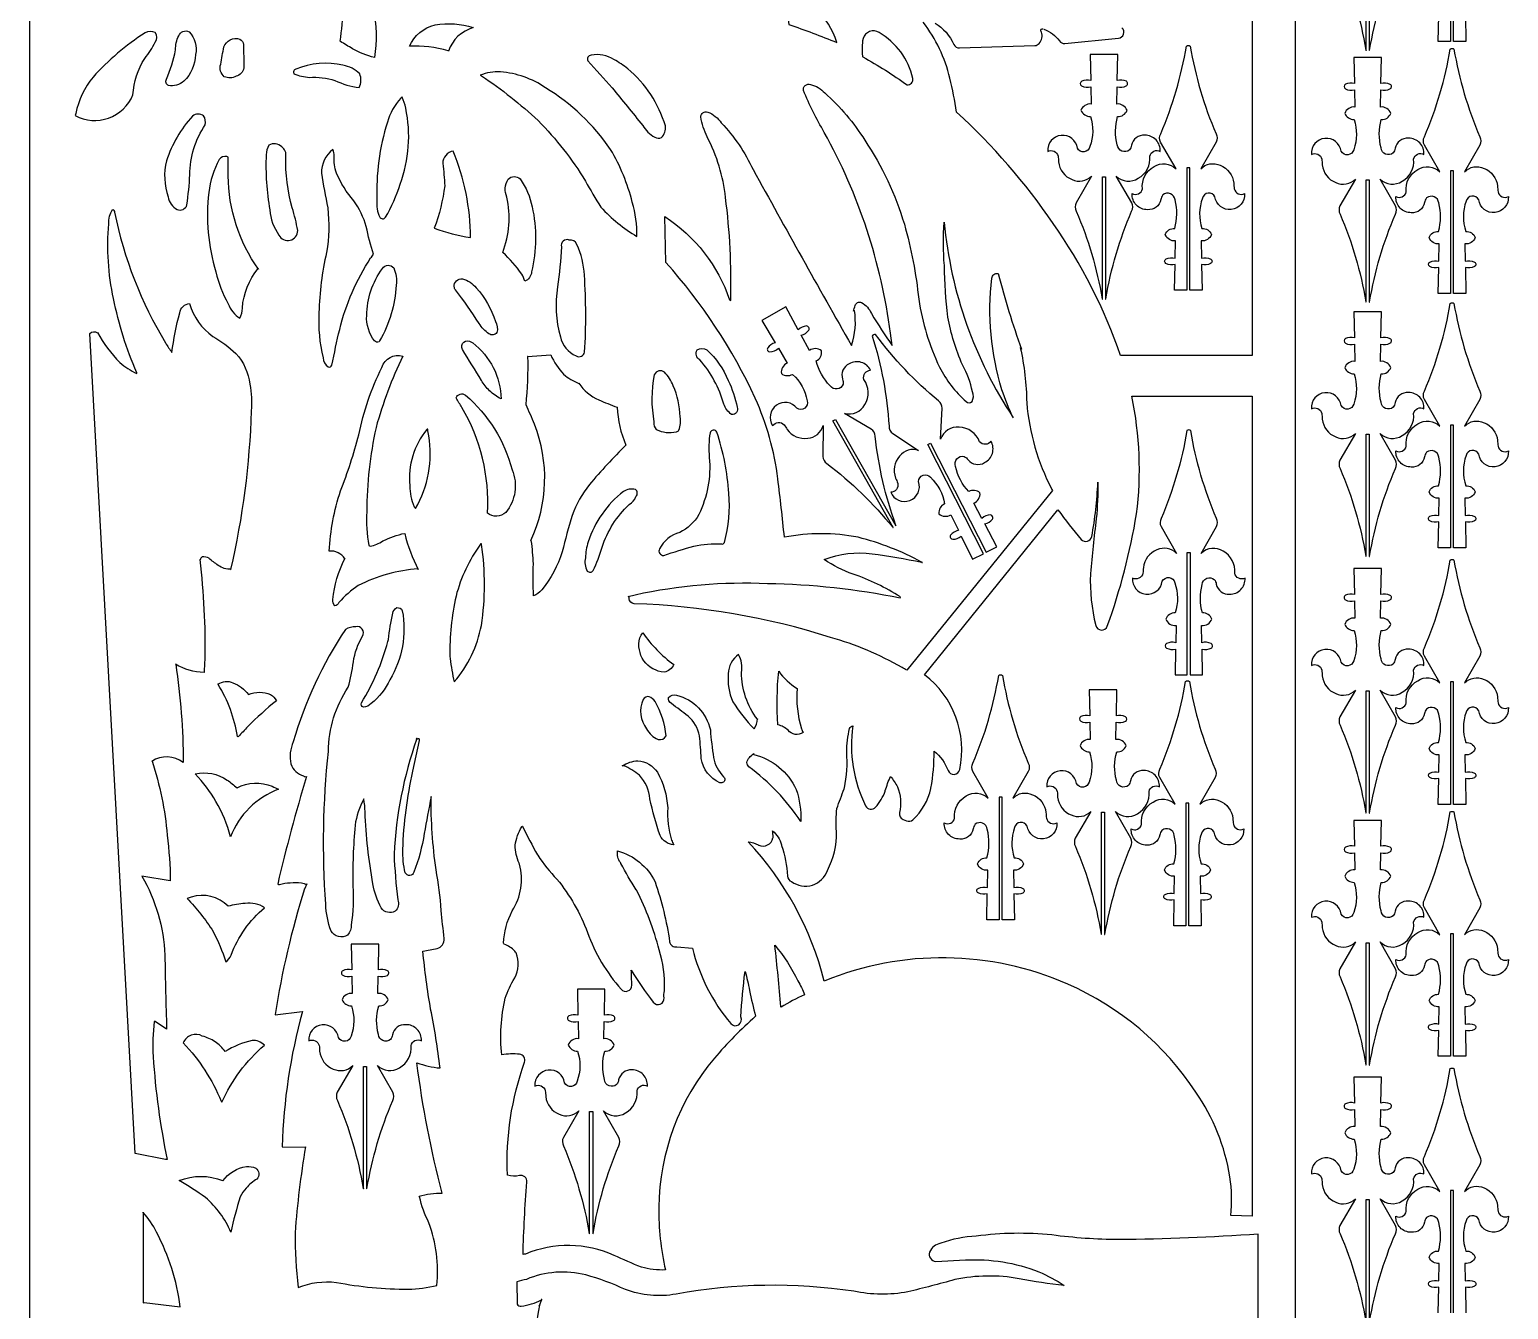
# Model space of a CAD drawing. Header units: millimetres. Extents: x -2429 to -1435, y -981 to 981.
# Drawn here: x -2429 to -1448, y -294 to 555 of the extents above; entities that cross this region are included whole.
import ezdxf

# ---------------------------------------------------------------- set-up
doc = ezdxf.new("R2010")
doc.units = ezdxf.units.MM
doc.layers.add('Image', color=70, linetype='Continuous')

msp = doc.modelspace()

# ---------------------------------------------------------------- linework, layer by layer
at = {"layer": 'Image'}
msp.add_lwpolyline([(-2429.14, -980.75), (-1589.14, -980.75), (-1589.14, 804.25), (-2429.14, 804.25)], close=True, dxfattribs=at)
for points in [[(-1618.07, 777.25), (-1618.07, 338.75), (-1705.29, 338.75, 0.070253), (-1750.04, 426.36, 0.056653), (-1814.07, 500.28, 0.01433), (-1818.48, 522.7, 0.004741), (-1818.5, 522.77, 0.101748), (-1836.22, 559.92, -0.21198)], [(-1486.33, 628.33), (-1486.33, 547.1), (-1494.48, 547.1), (-1494.14, 564.23, -0.176895)], [(-1559.68, 599.67, -0.059291), (-1542.56, 541.41, 0.209547), (-1542.33, 541.18), (-1542.33, 622.32)], [(-1540.32, 622.32), (-1540.32, 541.18, 0.210658), (-1540.08, 541.41, -0.059291), (-1522.96, 599.67, 0.248044)], [(-1828.42, 559.3, -0.151306), (-1815.93, 545.16, 0.30387), (-1812.15, 542.8), (-1762.15, 544.41, 0.206993), (-1759.28, 545.77, 0.274241), (-1757.86, 553.29, 0.044209), (-1758.15, 553.93, -0.750391), (-1756.69, 555.46, 0.03091)], [(-1756.24, 555.26, -0.147235), (-1745.9, 547.44, 0.265233), (-1742.28, 545.81), (-1706.74, 549.27, 0.641252), (-1704.36, 556.14, -0.025497)], [(-2282.04, 302.16, -0.047806), (-2295.73, 196.72), (-2295.39, 197.04, -0.174623), (-2304.05, 199.56, -0.011991), (-2310.29, 204.21), (-2310.06, 204.3, 0.156001), (-2314.67, 205.17, 0.222716), (-2315.88, 203.27), (-2316.19, 203.4, -0.034202), (-2312.93, 137.1, -0.019484), (-2313.41, 128.59, -0.130946), (-2332.31, 133.97), (-2332.18, 134.01, -0.038373), (-2327.28, 68.78, 0.322338), (-2348.08, 69.51), (-2347.91, 69.76, -0.05908), (-2337.83, 20.49, -0.028341), (-2335.77, -9.77), (-2354.58, -6.59, -0.118741), (-2339.35, -58.96, 0.005641), (-2338.2, -108.05), (-2345.83, -102.99), (-2346.4, -102.93, 0.048828), (-2347.15, -126.32, 0.035479), (-2337.82, -194.66), (-2339.05, -194.66), (-2359.17, -190.68), (-2389.16, 353.34, -0.369477), (-2384.09, 353.89), (-2384.15, 354.12, 0.067472), (-2369.32, 334.14, 0.084708), (-2357.92, 326.92), (-2357.92, 327.38, -0.05786), (-2373.38, 376.51, -0.076357), (-2376.61, 426.07, -0.177181), (-2373.86, 435.71, -0.185781), (-2372.77, 433.81, 0.08615), (-2338.97, 347.11, 0.021312), (-2334.73, 340.79, -0.034595), (-2329.46, 367.06, -0.361976), (-2322.95, 373.22, 0.170685), (-2307.52, 351.4, -0.055131), (-2292.24, 340.16, -0.151754), (-2282.9, 319.7, -0.05537), (-2282.04, 302.16)], [(-1494.48, -296.38), (-1494.14, -279.25, -0.176895), (-1500.17, -278.64, -0.599927), (-1500.1, -275.59, -0.183169), (-1494.06, -275.04), (-1493.83, -263.6, -0.340003), (-1500.63, -259.41, -0.331722), (-1494.36, -255.3, 0.13246), (-1494.18, -236.44, 0.600156), (-1502.25, -233.11, 0.133888), (-1503.57, -236.19, -0.382908), (-1512.41, -242.89, -0.435338), (-1522.66, -232.2, 0.502435), (-1515.8, -229.02, -0.304334), (-1508.11, -214.32, -0.35116), (-1493.52, -215.8), (-1503.74, -198.04, -0.248044), (-1503.7, -192.57, 0.059291), (-1486.57, -134.31, -0.319458), (-1484.1, -134.31, 0.059291), (-1466.97, -192.57, -0.248044), (-1466.92, -198.04), (-1477.15, -215.8, -0.318641), (-1464.14, -213.46, -0.277564), (-1455.19, -225.25, 0.02743), (-1454.87, -229.02, 0.483016), (-1448.01, -232.2, -0.969952), (-1467.71, -234.28, 0.704438), (-1476.05, -235.31, 0.166429), (-1476.31, -255.3, -0.331722), (-1470.04, -259.41, -0.340003), (-1476.84, -263.6), (-1476.61, -275.04, -0.179213), (-1470.49, -275.63, -0.599927), (-1470.57, -278.69, -0.180821), (-1476.53, -279.25), (-1476.19, -296.38)], [(-1540.08, -302.06, -0.059291), (-1522.96, -243.8, 0.248044), (-1522.91, -238.34), (-1533.14, -220.58, 0.35116), (-1518.55, -222.05, 0.304334), (-1510.86, -207.35, -0.502435), (-1504, -204.18, 0.435338), (-1514.24, -193.49, 0.382908), (-1523.09, -200.18, -0.133888), (-1524.41, -203.26, -0.600156), (-1532.48, -199.94, -0.13246), (-1532.3, -181.08, 0.331722), (-1526.02, -176.97, 0.340003), (-1532.83, -172.78), (-1532.6, -161.33, 0.183169), (-1526.55, -160.79, 0.599927), (-1526.48, -157.73, 0.176895), (-1532.52, -157.13), (-1532.18, -140), (-1550.47, -140), (-1550.13, -157.13, 0.180821), (-1556.09, -157.69, 0.599927), (-1556.16, -160.75, 0.179213), (-1550.05, -161.33), (-1549.82, -172.78, 0.340003), (-1556.62, -176.97, 0.28982), (-1550.35, -181.08, -0.166429), (-1550.61, -201.07, -0.704438), (-1558.94, -202.1, 0.969952), (-1578.65, -204.18, -0.483016), (-1571.79, -207.35, -0.02743), (-1571.46, -211.13, 0.277564), (-1562.52, -222.91, 0.318641), (-1549.51, -220.58), (-1559.73, -238.34, 0.248044), (-1559.68, -243.8, -0.059291), (-1542.56, -302.06, 0.209547)], [(-1542.33, -302.3), (-1542.33, -221.16), (-1540.32, -221.16), (-1540.32, -302.3, 0.210658)], [(-1614.07, -323.1), (-1614.07, -244.11, -0.014873), (-1706.56, -247.72, -0.031739), (-1750.81, -244.66, 0.058092), (-1801.05, -245.44, 0.07814), (-1824.6, -250.18, 0.250814), (-1832.08, -256.02, 0.490199), (-1827.88, -262.17), (-1808.19, -261.19, -0.10574), (-1759.54, -269.03, -0.035991), (-1742.67, -278.1, -0.026158), (-1772.56, -273.66, 0.097258), (-1815.24, -274.27, -0.007402), (-1846.48, -282.43, -0.095299), (-1882.34, -282, 0.082635), (-2000.18, -283.91, -0.132182), (-2033.84, -280.88, 0.043388), (-2060.11, -271.19, 0.163403), (-2099.54, -274.11, 0.013113), (-2105.77, -275.75), (-2105.6, -290.58, 0.312544), (-2102.9, -291.81, 0.100958), (-2089.6, -287.65), (-2091.04, -291.56), (-2090.86, -291.23, 0.054288), (-2093.64, -320.57, 0.109153)]]:
    msp.add_lwpolyline(points, format="xyb", dxfattribs=at)
for points in [[(-1476.53, 564.23), (-1476.19, 547.1), (-1484.32, 547.1), (-1484.32, 628.33)], [(-1484.32, -296.38), (-1484.32, -215.15), (-1486.33, -215.15), (-1486.33, -296.38)]]:
    msp.add_lwpolyline(points, dxfattribs=at)
for points in [[(-2221.64, 613.64, -0.135411), (-2201.12, 568.99, -0.094059), (-2200.4, 536.36, -0.066353), (-2214.83, 542.29, -0.005462), (-2222.94, 547.11), (-2223.17, 547.2, 0.085705), (-2223.39, 591.78, 0.015323), (-2228.22, 606.04, -0.221704), (-2229.07, 611.9, -0.37923)], [(-1932.44, 582.81, -0.083975), (-1925.51, 558.36, -0.014394), (-1893.62, 546.46, 0.143557), (-1907.88, 568.81, 0.136093)], [(-2360.56, 511.59, -0.134333), (-2352.7, 535.84, 0.056725), (-2345.75, 546.65, 0.34853), (-2345.82, 552.94, 0.233165), (-2352.47, 552.76, 0.067189), (-2387.05, 523.52, 0.125582), (-2398.48, 499.23, -0.03416), (-2398.86, 497.9, 0.442103)], [(-2336.99, 517.86, -0.419599), (-2338.35, 522.03, 0.058639), (-2332.38, 541.47, -0.10443), (-2330.22, 550.86, -0.432266), (-2323.32, 553.58, -0.240959), (-2319.01, 538.35, -0.198356), (-2326.82, 520.72, -0.236412)], [(-2177.15, 543.92, -0.236139), (-2160.08, 558.08, -0.120488), (-2134.74, 556.36, 0.24074), (-2151.29, 540.69), (-2151.41, 540.92, 0.08176)], [(-1876.28, 536.85, -0.032322), (-1846.99, 518.27, 0.475789), (-1843.06, 522.64, 0.203239), (-1865.48, 553.06, 0.491971), (-1876.19, 549.05, 0.075475), (-1876.48, 537.32, 0.305697)], [(-2287.18, 545.02, -0.004558), (-2287.06, 529.55, -0.284794), (-2292.12, 524.03, -0.223588), (-2299.95, 523.69, -0.298761), (-2302.36, 531.99, -0.014716), (-2300.21, 543.43, -0.400508), (-2289.66, 548.69, -0.267251)], [(-1659.32, 463.24), (-1661.33, 463.24), (-1661.33, 382.01), (-1669.48, 382.01), (-1669.14, 399.14, -0.176895), (-1675.17, 399.75, -0.599927), (-1675.1, 402.8, -0.183169), (-1669.06, 403.35), (-1668.83, 414.79, -0.340003), (-1675.63, 418.99, -0.331722), (-1669.36, 423.09, 0.13246), (-1669.18, 441.96, 0.600156), (-1677.25, 445.28, 0.133888), (-1678.57, 442.2, -0.382908), (-1687.41, 435.51, -0.435338), (-1697.66, 446.19, 0.502435), (-1690.8, 449.37, -0.304334), (-1683.11, 464.07, -0.35116), (-1668.52, 462.59), (-1678.74, 480.36, -0.248044), (-1678.7, 485.82, 0.059291), (-1661.57, 544.08, -0.319458), (-1659.1, 544.08, 0.059291), (-1641.97, 485.82, -0.248044), (-1641.92, 480.36), (-1652.15, 462.59, -0.318641), (-1639.14, 464.93, -0.277564), (-1630.19, 453.15, 0.02743), (-1629.87, 449.37, 0.483016), (-1623.01, 446.19, -0.969952), (-1642.71, 444.11, 0.704438), (-1651.05, 443.08, 0.166429), (-1651.31, 423.09, -0.331722), (-1645.04, 418.99, -0.340003), (-1651.84, 414.79), (-1651.61, 403.35, -0.179213), (-1645.49, 402.76, -0.599927), (-1645.57, 399.71, -0.180821), (-1651.53, 399.14), (-1651.19, 382.01), (-1659.32, 382.01)], [(-1484.32, 461.24), (-1486.33, 461.24), (-1486.33, 380.01), (-1494.48, 380.01), (-1494.14, 397.14, -0.176895), (-1500.17, 397.75, -0.599927), (-1500.1, 400.8, -0.183169), (-1494.06, 401.35), (-1493.83, 412.79, -0.340003), (-1500.63, 416.99, -0.331722), (-1494.36, 421.09, 0.13246), (-1494.18, 439.96, 0.600156), (-1502.25, 443.28, 0.133888), (-1503.57, 440.2, -0.382908), (-1512.41, 433.51, -0.435338), (-1522.66, 444.19, 0.502435), (-1515.8, 447.37, -0.304334), (-1508.11, 462.07, -0.35116), (-1493.52, 460.59), (-1503.74, 478.36, -0.248044), (-1503.7, 483.82, 0.059291), (-1486.57, 542.08, -0.319458), (-1484.1, 542.08, 0.059291), (-1466.97, 483.82, -0.248044), (-1466.92, 478.36), (-1477.15, 460.59, -0.318641), (-1464.14, 462.93, -0.277564), (-1455.19, 451.15, 0.02743), (-1454.87, 447.37, 0.483016), (-1448.01, 444.19, -0.969952), (-1467.71, 442.11, 0.704438), (-1476.05, 441.08, 0.166429), (-1476.31, 421.09, -0.331722), (-1470.04, 416.99, -0.340003), (-1476.84, 412.79), (-1476.61, 401.35, -0.179213), (-1470.49, 400.76, -0.599927), (-1470.57, 397.71, -0.180821), (-1476.53, 397.14), (-1476.19, 380.01), (-1484.32, 380.01)], [(-2253.73, 525.66, 0.089085), (-2243.53, 523.29, -0.090858), (-2226.54, 521.26, 0.084657), (-2210.46, 516.48, 0.226494), (-2210.13, 525.59, 0.160057), (-2221.21, 531.36, 0.1557), (-2252.46, 528.77, 0.490441)], [(-2009.89, 483.36, 0.229775), (-2007.32, 491.05, 0.147239), (-2032.31, 529.04, 0.041131), (-2041.41, 535.08, 0.203606), (-2056.63, 537.95, 0.573708), (-2058.67, 534.23, 0.004358), (-2042.62, 516.43, 0.004378), (-2022.35, 491.45, 0.131852), (-2014.31, 483.55, 0.257608)], [(-1717.33, 457.23), (-1715.32, 457.23), (-1715.32, 376.09, 0.210658), (-1715.08, 376.33, -0.059291), (-1697.96, 434.59, 0.248044), (-1697.91, 440.05), (-1708.14, 457.81, 0.35116), (-1693.55, 456.34, 0.304334), (-1685.86, 471.04, -0.502435), (-1679, 474.21, 0.435338), (-1689.24, 484.9, 0.382908), (-1698.09, 478.21, -0.133888), (-1699.41, 475.13, -0.600156), (-1707.48, 478.45, -0.13246), (-1707.3, 497.32, 0.331722), (-1701.02, 501.42, 0.340003), (-1707.83, 505.61), (-1707.6, 517.06, 0.183169), (-1701.55, 517.6, 0.599927), (-1701.48, 520.66, 0.176895), (-1707.52, 521.27), (-1707.18, 538.39), (-1725.47, 538.39), (-1725.13, 521.27, 0.180821), (-1731.09, 520.7, 0.599927), (-1731.16, 517.65, 0.179213), (-1725.05, 517.06), (-1724.82, 505.61, 0.340003), (-1731.62, 501.42, 0.28982), (-1725.35, 497.32, -0.166429), (-1725.61, 477.32, -0.704438), (-1733.94, 476.29, 0.969952), (-1753.65, 474.21, -0.483016), (-1746.79, 471.04, -0.02743), (-1746.46, 467.26, 0.277564), (-1737.52, 455.48, 0.318641), (-1724.51, 457.81), (-1734.73, 440.05, 0.248044), (-1734.68, 434.59, -0.059291), (-1717.56, 376.33, 0.209547), (-1717.33, 376.09)], [(-1542.33, 455.23), (-1540.32, 455.23), (-1540.32, 374.09, 0.210658), (-1540.08, 374.33, -0.059291), (-1522.96, 432.59, 0.248044), (-1522.91, 438.05), (-1533.14, 455.81, 0.35116), (-1518.55, 454.34, 0.304334), (-1510.86, 469.04, -0.502435), (-1504, 472.21, 0.435338), (-1514.24, 482.9, 0.382908), (-1523.09, 476.21, -0.133888), (-1524.41, 473.13, -0.600156), (-1532.48, 476.45, -0.13246), (-1532.3, 495.32, 0.331722), (-1526.02, 499.42, 0.340003), (-1532.83, 503.61), (-1532.6, 515.06, 0.183169), (-1526.55, 515.6, 0.599927), (-1526.48, 518.66, 0.176895), (-1532.52, 519.27), (-1532.18, 536.39), (-1550.47, 536.39), (-1550.13, 519.27, 0.180821), (-1556.09, 518.7, 0.599927), (-1556.16, 515.65, 0.179213), (-1550.05, 515.06), (-1549.82, 503.61, 0.340003), (-1556.62, 499.42, 0.28982), (-1550.35, 495.32, -0.166429), (-1550.61, 475.32, -0.704438), (-1558.94, 474.29, 0.969952), (-1578.65, 472.21, -0.483016), (-1571.79, 469.04, -0.02743), (-1571.46, 465.26, 0.277564), (-1562.52, 453.48, 0.318641), (-1549.51, 455.81), (-1559.73, 438.05, 0.248044), (-1559.68, 432.59, -0.059291), (-1542.56, 374.33, 0.209547), (-1542.33, 374.09)], [(-2129.22, 524.21, -0.039452), (-2091.68, 494.59, -0.057017), (-2060.33, 454.5, 0.019387), (-2050.04, 437.21, 0.075644), (-2026.14, 417.75, 0.073265), (-2029.31, 440.45, 0.075856), (-2043.7, 475.44, 0.106424), (-2086.83, 516.45, 0.129078), (-2116.72, 526.94, 0.11087), (-2130.21, 524.67, -0.019735)], [(-1750.51, 249.32), (-1847.14, 130.04, 0.012698), (-1850.31, 131.75, 0.061853), (-1897.74, 151.79, 0.06893), (-2028, 174.08, -0.364267), (-2031.42, 177.4, 0.51172), (-2032.1, 178.95), (-2027.34, 180.1, -0.064193), (-1939.52, 187.61, -0.046443), (-1851.5, 177.98), (-1851.38, 178.6, 0.056133), (-1882.75, 193.8, -0.068261), (-1901.88, 203.38, -0.131487), (-1870.17, 207.23, -0.01861), (-1837.31, 201.65, 0.065543), (-1879.45, 218.16, 0.096604), (-1928.36, 218.21, 0.005985), (-1932.67, 257.02, 0.072315), (-1947.65, 310.46, 0.072888), (-2006.91, 400.44), (-2007.66, 430.89, -0.168121), (-1964.68, 375.66), (-1963.99, 375.34, 0.03938), (-1967.41, 443.68, 0.094125), (-1979.59, 483.81, -0.075262), (-1983.82, 497.02, -0.5276), (-1979.22, 500.22, -0.152323), (-1970.19, 493.15, -0.077729), (-1949.1, 462.12, 0.002893), (-1883.86, 345.36, 0.126467), (-1881.9, 368.64), (-1882.39, 368.18, -0.024833), (-1881.44, 371.88, -0.460589), (-1877.13, 373.93, -0.160781), (-1870.58, 366.53, 0.012121), (-1856.9, 345.36), (-1858, 353.64, 0.094454), (-1901.88, 486.8, -0.03727), (-1915.73, 514.53, -0.574656), (-1911.03, 518.56, -0.156064), (-1901.57, 512.94, -0.071969), (-1875.02, 481.55, -0.077411), (-1848.77, 425.82, -0.044867), (-1839.26, 376.04, 0.073252), (-1825.44, 331.1, 0.090704), (-1807.83, 308.15, 0.34799), (-1803.81, 308.19, 0.222871), (-1803.62, 314.71, 0.078255), (-1810.17, 332.51, -0.057733), (-1819.92, 364.3, -0.02669), (-1822.21, 398.37, -0.037873), (-1822.33, 427.18, 0.123619), (-1776.5, 297.42, -0.030178), (-1784.05, 316.1, -0.103047), (-1790.76, 390.12, -0.428936), (-1786.55, 393.07, 0.020408), (-1771.1, 343.05), (-1771.84, 343.98, -0.051485), (-1767.6, 307.42, 0.09789), (-1751.1, 250.29, 0.00134)], [(-2182.01, 510.12, 0.150124), (-2182.92, 509.49, 0.114771), (-2191.74, 493.47, 0.086667), (-2198.67, 441.63, 0.150828), (-2196.8, 430.64, 0.544381), (-2192.97, 430.44, 0.062526), (-2183.27, 452.52, 0.14155), (-2179.59, 502.87, 0.065945)], [(-2312.55, 491.87, 0.188842), (-2313.64, 497.77, 0.34046), (-2320.98, 497.59, 0.106533), (-2338.32, 467.92, 0.142208), (-2337.25, 444, 0.236926), (-2331.27, 435.68, 0.436108), (-2324.71, 438.64, 0.017883), (-2322.79, 458.72, -0.1494)], [(-2261.85, 477.14, 0.351853), (-2270.34, 478.23, 0.136334), (-2272.16, 471.98, 0.053578), (-2269.77, 435.32, 0.13929), (-2263.69, 418.7, 0.791644), (-2251.19, 421.68, 0.0298), (-2254.86, 436.8, -0.075115), (-2259.14, 470.75, 0.308548)], [(-2228.01, 475.35, 0.238803), (-2235.49, 459.77, 0.014317), (-2231.27, 436.66, -0.068379), (-2232.1, 407.21, 0.050352), (-2237.12, 367.22, 0.077732), (-2234.33, 337.24, 0.249892), (-2231.11, 331.18, 0.459081), (-2228.6, 332.37, -0.0059), (-2223.39, 356.08, -0.083981), (-2202.85, 403.48, 0.001645), (-2201.03, 405.89, -0.02155), (-2205.77, 424.26, 0.08886), (-2214.05, 441.41, -0.074568), (-2225.52, 459.71, -0.094532), (-2227.07, 471.16, 0.126026)], [(-2160.6, 423.26, 0.05), (-2136.58, 417.04, 0.09759), (-2148.1, 474.43, 0.357931), (-2155.01, 466.16, -0.018522), (-2153.74, 451.34, -0.059386)], [(-2298.16, 470.68, 0.296907), (-2303.4, 468.8, 0.091099), (-2310.27, 446.94, 0.10202), (-2305.51, 394.18, 0.071011), (-2297.48, 373.09, 0.143429), (-2289.67, 363.44, 0.119791), (-2287.98, 370.27, -0.14932), (-2277.54, 396.53), (-2277.36, 396.04, -0.151375), (-2297.4, 457.99, -0.006035), (-2297.29, 470.35, 0.048561)], [(-2115.25, 407.13, 0.145312), (-2112.47, 443.83, -0.24993), (-2111.63, 455.69, -0.423972), (-2103.7, 455.88, -0.109235), (-2095.72, 437.4, -0.114769), (-2096.07, 394.28, -0.277317), (-2100.55, 388, 0.074647), (-2102.61, 392.72, 0.062527), (-2115.23, 407.09)], [(-2076.27, 410.81, -0.021319), (-2078.85, 384.38, 0.110039), (-2077, 351.13, 0.244555), (-2066.5, 338.55, 0.543061), (-2060.86, 341.07, 0.030718), (-2061.02, 392.09, 0.09765), (-2066.05, 412.5, 0.356219), (-2071.06, 415.36, 0.620215)], [(-2197.31, 347.93, -0.387131), (-2200.21, 348.53, -0.181552), (-2205.48, 365.29, -0.155136), (-2195.02, 396.5, -0.512714), (-2187.48, 396.85, -0.140387), (-2185.89, 385.41, -0.116989), (-2196.87, 348.49, -0.101505)], [(-2147.42, 384.41, -0.481145), (-2141.97, 389.68, -0.145632), (-2132.78, 383.64, -0.104783), (-2120.06, 361.44, -0.185777), (-2119.03, 354, -0.416693), (-2124.39, 353.21, -0.113062), (-2130.93, 360.11, 0.025449), (-2146.61, 382.34, -0.121866)], [(-1484.32, 292.52), (-1486.33, 292.52), (-1486.33, 211.29), (-1494.48, 211.29), (-1494.14, 228.42, -0.176895), (-1500.17, 229.03, -0.599927), (-1500.1, 232.09, -0.183169), (-1494.06, 232.63), (-1493.83, 244.08, -0.340003), (-1500.63, 248.27, -0.331722), (-1494.36, 252.37, 0.13246), (-1494.18, 271.24, 0.600156), (-1502.25, 274.56, 0.133888), (-1503.57, 271.48, -0.382908), (-1512.41, 264.79, -0.435338), (-1522.66, 275.48, 0.502435), (-1515.8, 278.65, -0.304334), (-1508.11, 293.35, -0.35116), (-1493.52, 291.88), (-1503.74, 309.64, -0.248044), (-1503.7, 315.1, 0.059291), (-1486.57, 373.36, -0.319458), (-1484.1, 373.36, 0.059291), (-1466.97, 315.1, -0.248044), (-1466.92, 309.64), (-1477.15, 291.88, -0.318641), (-1464.14, 294.21, -0.277564), (-1455.19, 282.43, 0.02743), (-1454.87, 278.65, 0.483016), (-1448.01, 275.48, -0.969952), (-1467.71, 273.4, 0.704438), (-1476.05, 272.37, 0.166429), (-1476.31, 252.37, -0.331722), (-1470.04, 248.27, -0.340003), (-1476.84, 244.08), (-1476.61, 232.63, -0.179213), (-1470.49, 232.04, -0.599927), (-1470.57, 228.99, -0.180821), (-1476.53, 228.42), (-1476.19, 211.29), (-1484.32, 211.29)], [(-1896.16, 295.34), (-1894.41, 296.33), (-1854.43, 225.72, 0.210658), (-1854.34, 226.05, -0.059291), (-1868.14, 285.18, 0.248044), (-1870.79, 289.96), (-1888.44, 300.38, 0.35116), (-1875.02, 306.29, 0.304334), (-1875.57, 322.86, -0.502435), (-1871.16, 329.01, 0.435338), (-1885.35, 333.26, 0.382908), (-1889.74, 323.08, -0.133888), (-1889.38, 319.75, -0.600156), (-1898.04, 318.66, -0.13246), (-1907.17, 335.17, 0.331722), (-1903.74, 341.83, 0.340003), (-1911.72, 342.13), (-1917.16, 352.2, 0.183169), (-1912.17, 355.65, 0.599927), (-1913.61, 358.35, 0.176895), (-1919.16, 355.9), (-1927.31, 370.97), (-1943.23, 361.96), (-1934.49, 347.22, 0.180821), (-1939.4, 343.79, 0.599927), (-1937.96, 341.1, 0.179213), (-1932.35, 343.6), (-1926.51, 333.75, 0.340003), (-1930.36, 326.76, 0.28982), (-1922.88, 326.27, -0.166429), (-1913.25, 308.75, -0.704438), (-1920, 303.74, 0.969952), (-1936.13, 292.23, -0.483016), (-1928.59, 292.84, -0.02743), (-1926.45, 289.72, 0.277564), (-1912.86, 283.87, 0.318641), (-1902.68, 292.31), (-1902.83, 271.82, 0.248044), (-1900.1, 267.09, -0.059291), (-1856.49, 224.83, 0.209547), (-1856.18, 224.74)], [(-1542.33, 286.51), (-1540.32, 286.51), (-1540.32, 205.37, 0.210658), (-1540.08, 205.61, -0.059291), (-1522.96, 263.87, 0.248044), (-1522.91, 269.33), (-1533.14, 287.09, 0.35116), (-1518.55, 285.62, 0.304334), (-1510.86, 300.32, -0.502435), (-1504, 303.49, 0.435338), (-1514.24, 314.18, 0.382908), (-1523.09, 307.49, -0.133888), (-1524.41, 304.41, -0.600156), (-1532.48, 307.73, -0.13246), (-1532.3, 326.6, 0.331722), (-1526.02, 330.7, 0.340003), (-1532.83, 334.89), (-1532.6, 346.34, 0.183169), (-1526.55, 346.88, 0.599927), (-1526.48, 349.94, 0.176895), (-1532.52, 350.55), (-1532.18, 367.68), (-1550.47, 367.68), (-1550.13, 350.55, 0.180821), (-1556.09, 349.98, 0.599927), (-1556.16, 346.93, 0.179213), (-1550.05, 346.34), (-1549.82, 334.89, 0.340003), (-1556.62, 330.7, 0.28982), (-1550.35, 326.6, -0.166429), (-1550.61, 306.6, -0.704438), (-1558.94, 305.57, 0.969952), (-1578.65, 303.49, -0.483016), (-1571.79, 300.32, -0.02743), (-1571.46, 296.54, 0.277564), (-1562.52, 284.76, 0.318641), (-1549.51, 287.09), (-1559.73, 269.33, 0.248044), (-1559.68, 263.87, -0.059291), (-1542.56, 205.61, 0.209547), (-1542.33, 205.38)], [(-2141.99, 342.74, -0.834529), (-2135.99, 347.67, -0.041202), (-2135.12, 347.15, -0.228889), (-2116.34, 309.99, -0.068537), (-2123.93, 315.4, -0.067252), (-2129.41, 322.17, 0.007911)], [(-1986.26, 342.44, -0.310428), (-1979.79, 342.46, -0.110584), (-1965.62, 322.21, -0.060264), (-1959.73, 304.46, -0.603169), (-1963.35, 299.74, -0.172072), (-1968.56, 306.54, 0.110265), (-1984.37, 335.86, -0.44209)], [(-1833.19, 279.69), (-1831.4, 280.6), (-1794.55, 208.21), (-1787.29, 211.9), (-1795.36, 227.02, 0.176895), (-1790.26, 230.29, 0.599927), (-1791.71, 232.98, 0.183169), (-1797.34, 230.73), (-1802.74, 240.83, 0.340003), (-1798.58, 247.65, 0.331722), (-1806.03, 248.46, -0.13246), (-1814.75, 265.19, -0.600156), (-1809.06, 271.81, -0.133888), (-1806.49, 269.67, 0.382908), (-1795.57, 267.71, 0.435338), (-1791.29, 281.89, -0.502435), (-1798.84, 281.6, 0.304334), (-1812.36, 291.22, 0.35116), (-1824.7, 283.28), (-1823.64, 303.75, 0.248044), (-1826.16, 308.6, -0.059291), (-1867.85, 352.75, 0.319458), (-1870.05, 351.63, -0.059291), (-1858.89, 291.94, 0.248044), (-1856.46, 287.05), (-1839.28, 275.86, 0.318641), (-1851.94, 272.04, 0.277564), (-1854.57, 257.48, -0.02743), (-1853.15, 253.97, -0.483016), (-1857.82, 248.03, 0.969952), (-1839.31, 255.11, -0.704438), (-1831.42, 257.97, -0.166429), (-1822.12, 240.27, 0.331722), (-1825.85, 233.77, 0.340003), (-1817.88, 233.12), (-1812.9, 222.81, 0.179213), (-1818.08, 219.52, 0.599927), (-1816.63, 216.83, 0.180821), (-1811.06, 219.03), (-1803.6, 203.61), (-1796.34, 207.3)], [(-2203.25, 212.25, 0.107348), (-2194.78, 215.72, -0.06981), (-2180.21, 220.78, 0.060933), (-2171.29, 196.72), (-2171.29, 197.21, 0.100251), (-2211.05, 186.16, 0.070045), (-2223.89, 174.83, -0.299539), (-2226.69, 172.69, -0.227666), (-2227.97, 176.89, -0.089904), (-2219.99, 204.05), (-2220.04, 203.96, 0.277524), (-2230.34, 209.03), (-2230.34, 208.91, -0.064709), (-2222.85, 248.95, 0.029327), (-2210.65, 286.2, -0.068165), (-2195.34, 330.85, -0.410521), (-2181.56, 338.44, 0.041999), (-2199.3, 291.01, 0.052769), (-2205.39, 235.12, 0.063509), (-2203.99, 212.83, 0.220341)], [(-2039.27, 304.45, 0.095211), (-2033.49, 279.35, 0.019269), (-2057.74, 253.15, 0.079739), (-2069.11, 232.67, 0.016543), (-2075.73, 208.56, -0.090715), (-2089.35, 183.23, -0.136184), (-2094.85, 179.28, -0.012618), (-2094.86, 200.54, 0.021672), (-2096.26, 215.94), (-2096.58, 216.11, 0.207041), (-2094.17, 293.15, 0.008947), (-2099.7, 306.07, 0.026838), (-2098.46, 338.1), (-2098.71, 338.1), (-2083.39, 339.14, 0.080269), (-2074.81, 326.3, 0.074175), (-2064.76, 320.24), (-2064.76, 320.35, 0.135386), (-2051.52, 309.36, 0.010069)], [(-1998.36, 289.21, 0.125525), (-1997.47, 298.08, 0.087444), (-2002.09, 318.73, 0.099019), (-2007.84, 327.67, 0.49834), (-2014.65, 326.02, 0.097685), (-2014.86, 294.66, 0.251405), (-2013.33, 289.64, 0.167981), (-1999.96, 288.16, 0.156617)], [(-2125.3, 234.27, 0.148539), (-2142.37, 304.31, 0.002383), (-2146.15, 310.64, -0.512912), (-2139.92, 312.5, -0.151339), (-2108.98, 262.91, -0.280366), (-2113.27, 234.7, -0.383204)], [(-1696.69, 311.75), (-1618.07, 311.75), (-1618.07, -232.08), (-1632.13, -231.78, 0.061674), (-1632.77, -206.13, 0.002684), (-1632.78, -206.08, 0.11172), (-1655.27, -150, 0.144615), (-1740.37, -78.28, 0.203308), (-1901.87, -76.19, 0.125587), (-1952.34, 16.18, -0.118149), (-1945.77, 14.11, 0.029739), (-1945.35, 13.89, 0.481218), (-1935.94, 18.76, 0.04193), (-1935.86, 19.42, 0.054954), (-1936.19, 23.53, -0.162715), (-1930.27, 14.1, 0.021284), (-1930.18, 13.77, -0.068391), (-1926.34, -6.56, 0.313678), (-1923.54, -10.17, 0.507692), (-1899.8, -2.8, 0.124929), (-1893.79, 22.8, 0.013796), (-1893.8, 23.02, -0.046456), (-1893.5, 38.2, -0.007895), (-1888.72, 51.32, 0.038073), (-1888.55, 51.9, 0.074242), (-1887.01, 75.72, -0.061379), (-1885.06, 91.37, -0.223358), (-1882.99, 93.01, 0.150642), (-1874.45, 40.04, 0.528126), (-1867.91, 39.12, 0.099421), (-1861.46, 49.87, 0.015735), (-1861.38, 50.11, -0.031973), (-1857.98, 59.6, -0.041403), (-1853.27, 52.7, -0.14769), (-1851.98, 35.53, 0.363061), (-1849.61, 30.98), (-1847.41, 30.06, 0.292941), (-1843.16, 30.8, 0.152689), (-1831.14, 51.62, 0.011061), (-1831.1, 51.79, 0.044966), (-1828.97, 76.32, -0.126896), (-1819.69, 63.41, 0.745247), (-1812.05, 64.03, 0.289727), (-1835.41, 127.04), (-1746.82, 236.4, 0.02899), (-1731.35, 216.8, 0.623444), (-1724.43, 218.72, 0.036977), (-1720.4, 254.64, -0.024977), (-1721.42, 230.57, 0.007628), (-1725.31, 194.16, 0.013993), (-1725.32, 193.94, 0.06967), (-1721.75, 159.68, 0.741288), (-1714.11, 159.28, 0.045869), (-1694.7, 233.64, 0.009436), (-1694.68, 233.79, 0.083638), (-1697.87, 311.75)], [(-2165.63, 289.58, 0.199171), (-2176.88, 252.45, 0.11472), (-2173.89, 238.46, 0.034357), (-2173.1, 237.26, 0.174391), (-2164.27, 285.59, 0.002925), (-2165.01, 289.93, 0.133251)], [(-1968.14, 214.75, 0.087755), (-1965.17, 247.38, 0.061843), (-1973.12, 288, 0.640829), (-1977.62, 287.57, 0.069909), (-1978.16, 271.19, -0.137346), (-1985.16, 233.19, -0.15154), (-1997.82, 221.41, 0.206065), (-2011.23, 210.44, 0.583557), (-2008.38, 206.15, -0.011329), (-1988.38, 212.36, -0.061969), (-1970.14, 213.75, 0.456765)], [(-1661.04, 208.15), (-1659.03, 208.15), (-1659.03, 126.92), (-1650.88, 126.92), (-1651.22, 144.05, 0.176895), (-1645.18, 144.66, 0.599927), (-1645.26, 147.71, 0.183169), (-1651.3, 148.26), (-1651.53, 159.7, 0.340003), (-1644.73, 163.89, 0.331722), (-1651, 168, -0.13246), (-1651.18, 186.87, -0.600156), (-1643.11, 190.19, -0.133888), (-1641.79, 187.11, 0.382908), (-1632.95, 180.41, 0.435338), (-1622.7, 191.1, -0.502435), (-1629.56, 194.28, 0.304334), (-1637.25, 208.98, 0.35116), (-1651.84, 207.5), (-1641.61, 225.26, 0.248044), (-1641.66, 230.73, -0.059291), (-1658.79, 288.99, 0.319458), (-1661.26, 288.99, -0.059291), (-1678.39, 230.73, 0.248044), (-1678.44, 225.26), (-1668.21, 207.5, 0.318641), (-1681.22, 209.84, 0.277564), (-1690.17, 198.06, -0.02743), (-1690.49, 194.28, -0.483016), (-1697.35, 191.1, 0.969952), (-1677.65, 189.02, -0.704438), (-1669.31, 187.99, -0.166429), (-1669.05, 168, 0.331722), (-1675.32, 163.89, 0.340003), (-1668.52, 159.7), (-1668.75, 148.26, 0.179213), (-1674.86, 147.67, 0.599927), (-1674.79, 144.62, 0.180821), (-1668.83, 144.05), (-1669.17, 126.92), (-1661.04, 126.92)], [(-2026.81, 245.14, 0.435528), (-2027.21, 249.98, 0.184546), (-2035.17, 248.6, 0.14562), (-2058.58, 215.21, 0.054409), (-2060.4, 204.59, 0.200483), (-2059.09, 195.75, 0.452347), (-2055.24, 196.08, 0.039968), (-2049.28, 211.54, -0.128555), (-2031.31, 239.9, 0.157466)], [(-2150.06, 137.69, 0.034074), (-2147.36, 122.25, 0.128577), (-2129.36, 159.73, 0.073141), (-2129.22, 213.52, 1.141482), (-2130.02, 213.56, 0.091219), (-2146.21, 179.21, 0.058676), (-2150.33, 139.03)], [(-1837.31, 201.65, 0.595276), (-1836.8, 201.54, 0.000295)], [(-1542.33, 116.22), (-1540.32, 116.22), (-1540.32, 35.08, 0.210658), (-1540.08, 35.32, -0.059291), (-1522.96, 93.58, 0.248044), (-1522.91, 99.04), (-1533.14, 116.8, 0.35116), (-1518.55, 115.33, 0.304334), (-1510.86, 130.02, -0.502435), (-1504, 133.2, 0.435338), (-1514.24, 143.89, 0.382908), (-1523.09, 137.19, -0.133888), (-1524.41, 134.12, -0.600156), (-1532.48, 137.44, -0.13246), (-1532.3, 156.3, 0.331722), (-1526.02, 160.41, 0.340003), (-1532.83, 164.6), (-1532.6, 176.04, 0.183169), (-1526.55, 176.59, 0.599927), (-1526.48, 179.65, 0.176895), (-1532.52, 180.25), (-1532.18, 197.38), (-1550.47, 197.38), (-1550.13, 180.25, 0.180821), (-1556.09, 179.69, 0.599927), (-1556.16, 176.63, 0.179213), (-1550.05, 176.04), (-1549.82, 164.6, 0.340003), (-1556.62, 160.41, 0.28982), (-1550.35, 156.3, -0.166429), (-1550.61, 136.31, -0.704438), (-1558.94, 135.28, 0.969952), (-1578.65, 133.2, -0.483016), (-1571.79, 130.02, -0.02743), (-1571.46, 126.25, 0.277564), (-1562.52, 114.47, 0.318641), (-1549.51, 116.8), (-1559.73, 99.04, 0.248044), (-1559.68, 93.58, -0.059291), (-1542.56, 35.32, 0.209547), (-1542.33, 35.08)], [(-1484.32, 122.23), (-1486.33, 122.23), (-1486.33, 41), (-1494.48, 41), (-1494.14, 58.13, -0.176895), (-1500.17, 58.74, -0.599927), (-1500.1, 61.79, -0.183169), (-1494.06, 62.34), (-1493.83, 73.78, -0.340003), (-1500.63, 77.97, -0.331722), (-1494.36, 82.08, 0.13246), (-1494.18, 100.94, 0.600156), (-1502.25, 104.26, 0.133888), (-1503.57, 101.19, -0.382908), (-1512.41, 94.49, -0.435338), (-1522.66, 105.18, 0.502435), (-1515.8, 108.36, -0.304334), (-1508.11, 123.06, -0.35116), (-1493.52, 121.58), (-1503.74, 139.34, -0.248044), (-1503.7, 144.81, 0.059291), (-1486.57, 203.07, -0.319458), (-1484.1, 203.07, 0.059291), (-1466.97, 144.81, -0.248044), (-1466.92, 139.34), (-1477.15, 121.58, -0.318641), (-1464.14, 123.92, -0.277564), (-1455.19, 112.13, 0.02743), (-1454.87, 108.36, 0.483016), (-1448.01, 105.18, -0.969952), (-1467.71, 103.1, 0.704438), (-1476.05, 102.07, 0.166429), (-1476.31, 82.08, -0.331722), (-1470.04, 77.97, -0.340003), (-1476.84, 73.78), (-1476.61, 62.34, -0.179213), (-1470.49, 61.75, -0.599927), (-1470.57, 58.69, -0.180821), (-1476.53, 58.13), (-1476.19, 41), (-1484.32, 41)], [(-2185.53, 171.51, -0.341604), (-2181.86, 169.42, -0.181815), (-2190.1, 123.56, -0.114083), (-2202.48, 107.94, -0.21064), (-2207.64, 105.49, -0.397148), (-2208.96, 108.4, 0.071299), (-2191.39, 148.99, 0.003293), (-2191.07, 150.41, -0.02375), (-2188.14, 167.75, -0.225661)], [(-2263.43, -12.12, -0.08948), (-2248.77, -11.09, -0.07541), (-2245.17, -12.24), (-2245.17, -11.77), (-2246.76, -15.23), (-2246.68, -14.99, 0.037271), (-2266.27, -98.43), (-2266.1, -98.51), (-2248.24, -96.48), (-2248.11, -96.48, 0.059079), (-2261.59, -186.13), (-2246.39, -186.36), (-2246.16, -186.28, 0.022667), (-2252.95, -243.18, 0.029224), (-2251, -279.4, -0.121723), (-2225.56, -276.09, 0.049427), (-2177.96, -280.58, 0.061954), (-2158.88, -278.1, 0.112826), (-2164.22, -236.56, -0.058655), (-2170.42, -219.36), (-2170.77, -218.95, -0.080241), (-2155.34, -216.91, -0.033594), (-2172.15, -130.37, 0.069153), (-2156.81, -133.88, 0.020967), (-2163.05, -94.89, -0.017558), (-2168.2, -56.37, 0.00761), (-2158.68, -54.66, 0.334966), (-2153.98, -48.02, -0.007336), (-2156.08, -29.45, 0.033538), (-2159.48, -2.34, -0.034444), (-2162.81, 46.19, -0.001864), (-2167.29, 21.65, -0.049951), (-2174.12, -4.08, -0.697302), (-2179.85, -4.36, -0.070362), (-2181.47, 11.02, -0.04748), (-2174.82, 63), (-2170.41, 83.3, 0.812802), (-2171.89, 84.26, 2.644678), (-2172.35, 84.14, 0.071772), (-2187.35, 7.99, 0.016029), (-2184.92, -22.27, -0.305954), (-2186.62, -29.87, -0.383047), (-2195.9, -27.74, -0.068086), (-2201.39, -11.75, -0.032276), (-2206.57, 35.99, 0.048894), (-2207.42, 44.58, 0.084675), (-2213.22, 27.15, 0.023457), (-2214.75, -13.22, -0.057004), (-2215.7, -38.88, -0.188044), (-2218.12, -45.69, -0.416923), (-2229.1, -43.07, -0.076135), (-2232.68, -25.19, -0.042655), (-2230.92, 76.13, -0.145279), (-2217.73, 118.65, 0.04149), (-2214.33, 135.49, -0.095942), (-2208.21, 152.66, 0.652606), (-2212.75, 158.88, 0.112867), (-2219.64, 157.11, 0.074997), (-2254.18, 82.47, 0.162373), (-2255.74, 67.79, 0.24717), (-2247.36, 59.97, 0.387253), (-2245.41, 59.56, 0.015393), (-2264.53, -11.89, 0.090805)], [(-2022.35, 154.75, 0.08006), (-2001.76, 133.78, -0.255584), (-2008.14, 128.75, -0.474409), (-2024.19, 151.48, -0.067415)], [(-1958.74, 140.46, 0.237585), (-1965.58, 127.65, 0.129829), (-1962.63, 109.13, 0.058583), (-1948.33, 91.14, 0.154753), (-1946.22, 97.71), (-1946.24, 97.47, -0.162358), (-1956.82, 128.57, 0.168138)], [(-1932.62, 93.72, -0.043537), (-1932.1, 129.41, 0.106721), (-1919.79, 117.84, 0.100942), (-1916.97, 91.21, 0.014363), (-1915.98, 88.66, -0.40306), (-1925.91, 90.24, 0.112559)], [(-2283.95, 113.93, -0.201667), (-2269.22, 113.93, -0.132672), (-2265.4, 109.69, 0.028131), (-2284.37, 92.56, -0.005007), (-2290.71, 85.89), (-2291.23, 86.06, 0.099364), (-2304.03, 120.62, -0.537768), (-2304.14, 120.75, -0.252748), (-2294.22, 121.69, -0.137661)], [(-1783.91, 45.74), (-1785.92, 45.74), (-1785.92, -35.49), (-1794.07, -35.49), (-1793.73, -18.36, -0.176895), (-1799.76, -17.76, -0.599927), (-1799.69, -14.7, -0.183169), (-1793.65, -14.16), (-1793.42, -2.71, -0.340003), (-1800.22, 1.48, -0.331722), (-1793.95, 5.59, 0.13246), (-1793.76, 24.45, 0.600156), (-1801.84, 27.77, 0.133888), (-1803.16, 24.69, -0.382908), (-1812, 18, -0.435338), (-1822.25, 28.69, 0.502435), (-1815.39, 31.86, -0.304334), (-1807.7, 46.56, -0.35116), (-1793.1, 45.09), (-1803.33, 62.85, -0.248044), (-1803.28, 68.31, 0.059291), (-1786.16, 126.57, -0.319458), (-1783.68, 126.57, 0.059291), (-1766.56, 68.31, -0.248044), (-1766.51, 62.85), (-1776.74, 45.09, -0.318641), (-1763.73, 47.42, -0.277564), (-1754.78, 35.64, 0.02743), (-1754.45, 31.86, 0.483016), (-1747.59, 28.69, -0.969952), (-1767.3, 26.61, 0.704438), (-1775.64, 25.58, 0.166429), (-1775.9, 5.59, -0.331722), (-1769.62, 1.48, -0.340003), (-1776.42, -2.71), (-1776.2, -14.16, -0.179213), (-1770.08, -14.74, -0.599927), (-1770.15, -17.8, -0.180821), (-1776.11, -18.36), (-1775.77, -35.49), (-1783.91, -35.49)], [(-1659.91, 41.74), (-1661.92, 41.74), (-1661.92, -39.49), (-1670.07, -39.49), (-1669.73, -22.36, -0.176895), (-1675.76, -21.76, -0.599927), (-1675.69, -18.7, -0.183169), (-1669.65, -18.16), (-1669.42, -6.71, -0.340003), (-1676.22, -2.52, -0.331722), (-1669.95, 1.59, 0.13246), (-1669.76, 20.45, 0.600156), (-1677.84, 23.77, 0.133888), (-1679.16, 20.69, -0.382908), (-1688, 14, -0.435338), (-1698.25, 24.69, 0.502435), (-1691.39, 27.86, -0.304334), (-1683.7, 42.56, -0.35116), (-1669.1, 41.09), (-1679.33, 58.85, -0.248044), (-1679.28, 64.31, 0.059291), (-1662.16, 122.57, -0.319458), (-1659.68, 122.57, 0.059291), (-1642.56, 64.31, -0.248044), (-1642.51, 58.85), (-1652.74, 41.09, -0.318641), (-1639.73, 43.42, -0.277564), (-1630.78, 31.64, 0.02743), (-1630.45, 27.86, 0.483016), (-1623.59, 24.69, -0.969952), (-1643.3, 22.61, 0.704438), (-1651.64, 21.58, 0.166429), (-1651.9, 1.59, -0.331722), (-1645.62, -2.52, -0.340003), (-1652.42, -6.71), (-1652.2, -18.16, -0.179213), (-1646.08, -18.74, -0.599927), (-1646.15, -21.8, -0.180821), (-1652.11, -22.36), (-1651.77, -39.49), (-1659.91, -39.49)], [(-2006.83, 86.37, 0.109677), (-2014.19, 109.34, 0.091656), (-2017.96, 112.44, 0.318659), (-2022.04, 110.5, 0.280258), (-2019.73, 91.12, 0.171382), (-2012.13, 84.05, 0.33004)], [(-1967.81, 57.91, -0.537796), (-1971.18, 55.35, -0.256762), (-1983.48, 71.43, 0.006842), (-1984.61, 86.45, 0.15636), (-1992.28, 99.55, -0.006232), (-2003.21, 107.92, -0.352227), (-2005.28, 111.97, -0.23499), (-1999.87, 113.49, -0.282309), (-1977.47, 90.43, 0.016334), (-1975.38, 72.01, 0.143426), (-1968.72, 59.27, -0.205764)], [(-1717.92, 35.72), (-1715.91, 35.72), (-1715.91, -45.41, 0.210658), (-1715.67, -45.18, -0.059291), (-1698.55, 13.08, 0.248044), (-1698.5, 18.55), (-1708.73, 36.31, 0.35116), (-1694.13, 34.83, 0.304334), (-1686.44, 49.53, -0.502435), (-1679.58, 52.71, 0.435338), (-1689.83, 63.4, 0.382908), (-1698.67, 56.7, -0.133888), (-1699.99, 53.62, -0.600156), (-1708.07, 56.95, -0.13246), (-1707.88, 75.81, 0.331722), (-1701.61, 79.92, 0.340003), (-1708.41, 84.11), (-1708.19, 95.55, 0.183169), (-1702.14, 96.1, 0.599927), (-1702.07, 99.15, 0.176895), (-1708.1, 99.76), (-1707.76, 116.89), (-1726.06, 116.89), (-1725.72, 99.76, 0.180821), (-1731.68, 99.19, 0.599927), (-1731.75, 96.14, 0.179213), (-1725.63, 95.55), (-1725.41, 84.11, 0.340003), (-1732.21, 79.92, 0.28982), (-1725.93, 75.81, -0.166429), (-1726.19, 55.82, -0.704438), (-1734.53, 54.79, 0.969952), (-1754.24, 52.71, -0.483016), (-1747.38, 49.53, -0.02743), (-1747.05, 45.75, 0.277564), (-1738.1, 33.97, 0.318641), (-1725.09, 36.31), (-1735.32, 18.55, 0.248044), (-1735.27, 13.08, -0.059291), (-1718.15, -45.18, 0.209547), (-1717.92, -45.41)], [(-2035.92, 66.5, -0.125884), (-2025.55, 69.98, -0.218698), (-2012.58, 62.35, -0.111253), (-2005.75, 38.81, 0.089026), (-2003.15, 17.32, 0.048038), (-2001.77, 14.18, -0.266412), (-2010.79, 20.31, -0.032128), (-2017.54, 44.63, 0.172479), (-2024.55, 60.35, 0.071708), (-2034.88, 66.66)], [(-1948.73, 74.16, -0.225752), (-1920.47, 50.91, -0.082203), (-1917.42, 29.77, -0.0328), (-1917.54, 29.67, 0.088087), (-1951.97, 65.93, -0.112558), (-1953.33, 68.72, -0.180447), (-1948.73, 74.65, 0.288693)], [(-2291.49, 52.07, -0.226625), (-2268.25, 52.97, -0.006031), (-2263.92, 51.03, 0.211973), (-2295.91, 19.46, 0.070376), (-2305.5, 42.98, 0.058801), (-2319.19, 61.17, -0.214234), (-2297.99, 57.12, -0.016419)], [(-1542.33, -50.87), (-1540.32, -50.87), (-1540.32, -132.01, 0.210658), (-1540.08, -131.77, -0.059291), (-1522.96, -73.51, 0.248044), (-1522.91, -68.05), (-1533.14, -50.29, 0.35116), (-1518.55, -51.76, 0.304334), (-1510.86, -37.06, -0.502435), (-1504, -33.89, 0.435338), (-1514.24, -23.2, 0.382908), (-1523.09, -29.89, -0.133888), (-1524.41, -32.97, -0.600156), (-1532.48, -29.65, -0.13246), (-1532.3, -10.78, 0.331722), (-1526.02, -6.68, 0.340003), (-1532.83, -2.49), (-1532.6, 8.96, 0.183169), (-1526.55, 9.5, 0.599927), (-1526.48, 12.56, 0.176895), (-1532.52, 13.17), (-1532.18, 30.3), (-1550.47, 30.3), (-1550.13, 13.17, 0.180821), (-1556.09, 12.6, 0.599927), (-1556.16, 9.55, 0.179213), (-1550.05, 8.96), (-1549.82, -2.49, 0.340003), (-1556.62, -6.68, 0.28982), (-1550.35, -10.78, -0.166429), (-1550.61, -30.78, -0.704438), (-1558.94, -31.81, 0.969952), (-1578.65, -33.89, -0.483016), (-1571.79, -37.06, -0.02743), (-1571.46, -40.84, 0.277564), (-1562.52, -52.62, 0.318641), (-1549.51, -50.29), (-1559.73, -68.05, 0.248044), (-1559.68, -73.51, -0.059291), (-1542.56, -131.77, 0.209547), (-1542.33, -132)], [(-1484.32, -44.86), (-1486.33, -44.86), (-1486.33, -126.09), (-1494.48, -126.09), (-1494.14, -108.96, -0.176895), (-1500.17, -108.35, -0.599927), (-1500.1, -105.29, -0.183169), (-1494.06, -104.75), (-1493.83, -93.3, -0.340003), (-1500.63, -89.11, -0.331722), (-1494.36, -85.01, 0.13246), (-1494.18, -66.14, 0.600156), (-1502.25, -62.82, 0.133888), (-1503.57, -65.9, -0.382908), (-1512.41, -72.59, -0.435338), (-1522.66, -61.9, 0.502435), (-1515.8, -58.73, -0.304334), (-1508.11, -44.03, -0.35116), (-1493.52, -45.5), (-1503.74, -27.74, -0.248044), (-1503.7, -22.28, 0.059291), (-1486.57, 35.98, -0.319458), (-1484.1, 35.98, 0.059291), (-1466.97, -22.28, -0.248044), (-1466.92, -27.74), (-1477.15, -45.5, -0.318641), (-1464.14, -43.17, -0.277564), (-1455.19, -54.95, 0.02743), (-1454.87, -58.73, 0.483016), (-1448.01, -61.9, -0.969952), (-1467.71, -63.98, 0.704438), (-1476.05, -65.01, 0.166429), (-1476.31, -85.01, -0.331722), (-1470.04, -89.11, -0.340003), (-1476.84, -93.3), (-1476.61, -104.75, -0.179213), (-1470.49, -105.34, -0.599927), (-1470.57, -108.39, -0.180821), (-1476.53, -108.96), (-1476.19, -126.09), (-1484.32, -126.09)], [(-2115.88, -125.19, -0.080073), (-2113.62, -87.64, -0.053361), (-2107.29, -74.16, 0.00905), (-2107.22, -74.03, 0.232955), (-2106.38, -57.57, 0.086087), (-2107.12, -56.42, 0.120583), (-2114.27, -51.73, -0.254264), (-2114.7, -51.1, -0.111208), (-2108.9, -29.72, 0.210202), (-2104.16, 1.43, 0.037889), (-2104.36, 2, -0.096662), (-2107.03, 13.85, -0.105114), (-2102.49, 26.18, 0.018269), (-2102.34, 26.43, -0.361429), (-2102.11, 26.53, 0.01765), (-2092.06, 7.42, 0.013345), (-2091.95, 7.23, 0.051659), (-2079.25, -8.59, -0.080252), (-2059.03, -43.93, 0.094363), (-2036.62, -81.7, 0.693367), (-2029.62, -79.02, 0.011921), (-2029.93, -69.04, 0.024951), (-2015.35, -90.26, 0.763576), (-2008.2, -87.36, -0.087577), (-2007.94, -82.76, 0.052227), (-2007.84, -81.94, 0.078602), (-2011.42, -55.55, 0.054606), (-2026.41, -16, 0.028735), (-2026.64, -15.6, -0.029262), (-2036.76, 1.77, 0.041758), (-2037.11, 2.33, -0.200079), (-2039.03, 10.11, -0.215968), (-2014.16, -10.34, -0.047971), (-2004.52, -50.1, 0.437606), (-1999.68, -53.44), (-1989.37, -54.39, 0.113706), (-1963.94, -104.42, 0.89599), (-1957.32, -100.02, -0.014895), (-1954.48, -69.91, -0.026628), (-1951.44, -82.41, 0.001037), (-1951.44, -82.42, 0.020097), (-1947.43, -99.56, 0.036495), (-1974.78, -127.46, 0.175337), (-2011.64, -226.27, 0.058597), (-2007.27, -267.88, -0.071006), (-2023.21, -266.03, -0.009498), (-2041.3, -258.25, 0.000266), (-2041.31, -258.25, 0.206494), (-2100.19, -257.28, 0.019117), (-2101.77, -257.7, -0.0114), (-2099.25, -209.48, 0.501617), (-2104.09, -205.27, -0.125641), (-2112.12, -204.99, -0.097719), (-2100.7, -130.1, 0.483802), (-2104.01, -124.77, 0.075212)], [(-2297.47, -26.56, 0.283176), (-2321.86, -20.55, 0.00624), (-2324.68, -21.34, -0.053035), (-2307.39, -43.37, -0.044095), (-2299.03, -63.39, 0.18458), (-2295.49, -58.98, -0.127748), (-2273.2, -27.54, 0.179578), (-2286.12, -24.68, 0.028034)], [(-2207.56, -132.82), (-2205.55, -132.82), (-2205.55, -213.96, 0.210658), (-2205.31, -213.72, -0.059291), (-2188.19, -155.46, 0.248044), (-2188.14, -150), (-2198.37, -132.24, 0.35116), (-2183.77, -133.71, 0.304334), (-2176.08, -119.01, -0.502435), (-2169.22, -115.84, 0.435338), (-2179.47, -105.15, 0.382908), (-2188.31, -111.84, -0.133888), (-2189.63, -114.92, -0.600156), (-2197.7, -111.6, -0.13246), (-2197.52, -92.73, 0.331722), (-2191.25, -88.63, 0.340003), (-2198.05, -84.44), (-2197.82, -72.99, 0.183169), (-2191.78, -72.45, 0.599927), (-2191.71, -69.39, 0.176895), (-2197.74, -68.78), (-2197.4, -51.66), (-2215.7, -51.66), (-2215.36, -68.78, 0.180821), (-2221.32, -69.35, 0.599927), (-2221.39, -72.41, 0.179213), (-2215.27, -72.99), (-2215.05, -84.44, 0.340003), (-2221.85, -88.63, 0.28982), (-2215.57, -92.73, -0.166429), (-2215.83, -112.73, -0.704438), (-2224.17, -113.76, 0.969952), (-2243.87, -115.84, -0.483016), (-2237.01, -119.01, -0.02743), (-2236.69, -122.79, 0.277564), (-2227.74, -134.57, 0.318641), (-2214.73, -132.24), (-2224.96, -150, 0.248044), (-2224.91, -155.46, -0.059291), (-2207.79, -213.72, 0.209547), (-2207.56, -213.96)], [(-1934.72, -52.45, -0.069189), (-1919.5, -76.13, -0.055772), (-1914.99, -85.3, 0.023642), (-1930.55, -93.48), (-1930.8, -93.25, 0.011234)], [(-2057.56, -162.82), (-2055.55, -162.82), (-2055.55, -243.96, 0.210658), (-2055.31, -243.72, -0.059291), (-2038.19, -185.46, 0.248044), (-2038.14, -180), (-2048.37, -162.24, 0.35116), (-2033.77, -163.71, 0.304334), (-2026.08, -149.01, -0.502435), (-2019.22, -145.84, 0.435338), (-2029.47, -135.15, 0.382908), (-2038.31, -141.84, -0.133888), (-2039.63, -144.92, -0.600156), (-2047.7, -141.6, -0.13246), (-2047.52, -122.73, 0.331722), (-2041.25, -118.63, 0.340003), (-2048.05, -114.44), (-2047.82, -102.99, 0.183169), (-2041.78, -102.45, 0.599927), (-2041.71, -99.39, 0.176895), (-2047.74, -98.78), (-2047.4, -81.66), (-2065.7, -81.66), (-2065.36, -98.78, 0.180821), (-2071.32, -99.35, 0.599927), (-2071.39, -102.41, 0.179213), (-2065.27, -102.99), (-2065.05, -114.44, 0.340003), (-2071.85, -118.63, 0.28982), (-2065.57, -122.73, -0.166429), (-2065.83, -142.73, -0.704438), (-2074.17, -143.76, 0.969952), (-2093.87, -145.84, -0.483016), (-2087.01, -149.01, -0.02743), (-2086.69, -152.79, 0.277564), (-2077.74, -164.57, 0.318641), (-2064.73, -162.24), (-2074.96, -180, 0.248044), (-2074.91, -185.46, -0.059291), (-2057.79, -243.72, 0.209547), (-2057.56, -243.96)], [(-2301.54, -156.63, -0.113405), (-2273.36, -118.83, 0.236123), (-2281.56, -115.64, 0.082361), (-2299.46, -122.96, 0.095437), (-2306.09, -116.48, 0.085481), (-2314.53, -112.69, 0.457466), (-2327.14, -117.25, -0.093474), (-2302.04, -155.94)], [(-2329.86, -208.61, -0.195442), (-2301.05, -208.61), (-2300.93, -208.72, -0.188679), (-2285.27, -199.14, -0.116018), (-2279.06, -200.28, -0.446073), (-2278.26, -207.57, 0.07971), (-2285.41, -213.51, 0.063228), (-2289.34, -219.34, 0.027233), (-2295.54, -242.83, 0.117198), (-2312.53, -219.82, 0.031362)], [(-2329.14, -292.25, 0.087782), (-2344.85, -242.86, 0.064038), (-2353.76, -229.7), (-2353.76, -229.46), (-2353.76, -289.62), (-2353.02, -289.39)], [(-2089.6, -287.65, 1.365443), (-2089.48, -287.32, 0.732363)]]:
    msp.add_lwpolyline(points, format="xyb", close=True, dxfattribs=at)

doc.saveas('drawing.dxf')
